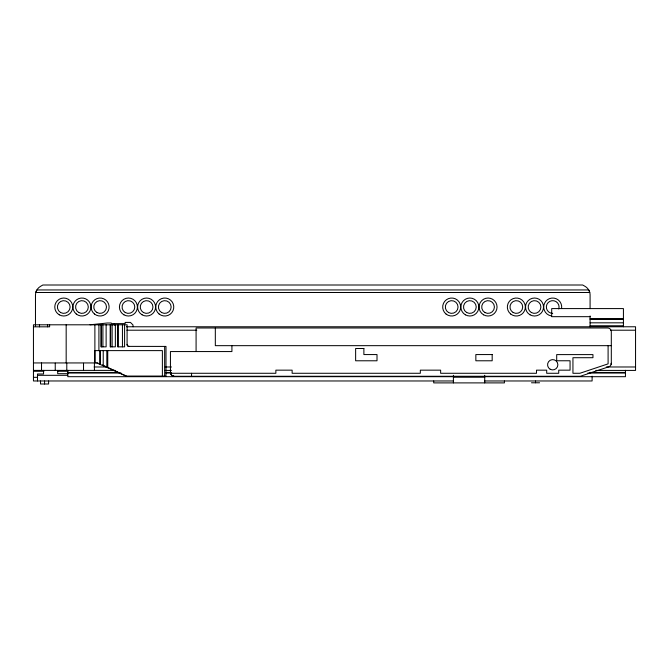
<?xml version="1.0" encoding="UTF-8"?>
<svg xmlns="http://www.w3.org/2000/svg" width="669" height="669" viewBox="0 0 669 669"><rect width="100%" height="100%" fill="white"/><g stroke="black" fill="none" stroke-linecap="round" stroke-linejoin="round"><path stroke-width="1" d="M453.406 380.97L33.45 380.97L33.45 324.8L127.102 324.8L127.085 344.401A1.965 1.898 90 0 0 127.244 345.187A2.04 1.965 89.3 0 0 127.996 346.09A2.124 2.04 88.4 0 0 128.716 346.383L165.996 346.425L165.996 376.07L125.881 376.07A277.242 16.6 24.1 0 0 107.742 367.691L100.358 364.563L100.358 350.615M114.324 325.193L114.382 323.62M90.022 324.8L107.249 323.01L111.28 323.01L111.639 323.62L125.153 323.62L125.153 322.408L130.43 322.408L132.997 324.975L133.056 326.773M590.091 316.671L551.699 316.671L551.699 308.585L623.424 308.585L623.424 326.773M590.091 318.687L623.424 318.687M590.091 319.33L623.424 319.33M590.091 322.818L623.424 322.818M590.091 325.761L623.424 325.761M33.45 326.823L49.615 326.823L49.615 324.8M126.5 326.773L635.55 326.773L635.55 370.417L595.828 370.417M126.901 330.21L196.786 330.21M610.479 330.21L635.55 330.21M611.307 345.664L215.326 345.664L215.326 327.986M33.45 362.941L97.908 362.941M94.095 366.98L107.684 366.98M165.176 366.98L171.448 366.98M606.281 366.98L635.55 366.98M33.45 370.392L115.11 370.392M165.176 370.417L171.448 370.417M33.45 371.27L43.895 371.27M57.467 371.27L67.912 371.27M67.795 372.441L118.965 372.441M165.962 372.441L171.18 372.441M589.941 372.441L625.448 372.441M67.795 373.051L121.056 373.051M165.962 373.051L171.18 373.051M587.85 373.051L625.448 373.051M68.129 373.687L57.693 373.687L57.693 370.392M37.489 375.317L67.778 375.317M454.184 376.689L67.795 376.689L67.795 370.317M484.465 376.689L625.448 376.689L625.448 370.317M33.45 377.333L37.623 377.333M453.406 377.232L484.724 377.232M484.724 380.97L592.107 380.97L592.107 376.179M531.495 382.785L539.574 382.785M608.096 345.664L608.096 363.861L579.864 373.277L572.94 373.277L572.94 357.706L592.951 357.706L592.951 354.603L556.7 354.603L556.7 360.767L570.063 360.767L570.063 370.166L558.724 370.166L558.724 373.277L546.698 373.277L546.698 370.166L536.496 370.166L536.496 373.277L440.637 373.277L440.637 370.158L420.333 370.158L420.333 373.277L292.127 373.277L292.127 370.158L275.862 370.158L275.862 373.277L170.495 373.277L171.741 375.426L174.074 376.271L580.349 376.271L608.815 366.779A3.638 3.638 0 0 0 611.307 363.334L611.307 331.623A3.638 3.638 0 0 0 607.669 327.986L196.084 327.986L196.084 351.56M173.112 376.145L174.074 376.271A3.638 3.638 0 0 1 170.436 372.633L170.436 351.56L231.917 351.56L231.917 345.664M96.762 362.941L100.358 364.563M590.091 308.66L590.091 295.104A10.102 10.102 0 0 0 589.213 290.99M590.091 315.96L590.091 326.773M535.534 380.97L535.534 382.785M504.418 380.97L504.418 382.894L433.704 382.894L433.704 380.97M484.724 375.292L484.724 382.894M453.406 375.292L453.406 382.894M191.551 373.277L191.551 376.271M164.658 346.425L164.658 376.07M162.383 376.07L162.383 350.615L94.831 350.615L94.831 362.941M124.593 324.8L124.593 346.843L117.811 346.843L117.811 324.8M122.444 324.8L122.444 346.843M118.104 324.8L118.104 346.843M115.361 324.8L115.361 346.843L110.184 346.843L110.184 324.8M112.133 324.8L112.133 346.843M110.628 324.8L110.628 346.843M107.742 350.615L107.742 367.691M106.831 350.615L106.831 367.281M106.128 324.8L106.128 346.843L100.952 346.843L100.952 324.8M103.227 350.615L103.227 365.767M102.909 324.8L102.909 346.843M101.404 324.8L101.404 346.843M99.781 350.615L99.781 364.304M98.912 324.8L98.912 350.615M94.881 324.8L94.881 362.941M94.421 363.208L94.421 370.392M83.525 363.259L83.525 370.392M66.791 363.142L66.791 370.392M66.172 324.8L66.172 362.941M55.243 363.142L55.243 370.392M48.603 380.97L48.603 383.998L40.525 383.998L40.525 380.97M47.591 324.8L47.591 326.823M44.564 380.97L44.564 383.998M43.552 370.392L43.552 373.996L37.489 373.996L37.489 380.97M41.528 362.941L41.528 370.392M39.513 324.8L39.513 326.823M35.474 325.97L35.474 295.104A10.102 10.102 0 0 1 40.525 286.349L42.866 285.002L582.691 285.002L585.041 286.349A10.102 10.102 0 0 1 588.904 290.363M552.711 313.385A6.364 6.364 0 0 1 546.381 306.36A6.364 6.364 0 0 1 554.032 300.799A6.364 6.364 0 0 1 558.766 308.986M551.306 315.902A8.99 8.99 0 0 1 543.83 305.616A8.99 8.99 0 0 1 554.116 298.14A8.99 8.99 0 0 1 561.592 308.426M129.1 346.417A2.032 2.007 -90 0 1 127.077 344.401M117.861 372.098A281.632 16.859 24.1 0 0 115.712 371.103A282.159 16.892 24.1 0 0 102.382 364.981M120.01 373.093A281.632 16.859 24.1 0 1 122.159 374.088M122.87 374.414A281.632 16.859 24.1 0 1 126.433 376.07M611.307 363.334L611.19 364.229L611.307 363.334M588.678 289.945L36.887 289.945A12.51 10.938 0 0 0 35.817 292.495L589.749 292.495A12.51 10.938 0 0 0 588.678 289.945M363.877 348.499L355.632 348.499L355.632 360.783L377.007 360.783L377.007 354.562L363.877 354.562L363.877 348.499M492.175 354.562L475.851 354.562L475.851 360.783L492.175 360.783L492.175 354.562M513.156 312.532A6.364 6.364 0 0 0 522.706 307.021A6.364 6.364 0 0 0 513.156 301.51A6.364 6.364 0 0 0 513.156 312.532M531.345 312.532A6.364 6.364 0 0 0 540.895 307.021A6.364 6.364 0 0 0 531.345 301.51A6.364 6.364 0 0 0 531.345 312.532M448.506 312.532A6.364 6.364 0 0 0 458.048 307.021A6.364 6.364 0 0 0 448.506 301.51A6.364 6.364 0 0 0 448.506 312.532M466.686 312.532A6.364 6.364 0 0 0 476.236 307.021A6.364 6.364 0 0 0 466.686 301.51A6.364 6.364 0 0 0 466.686 312.532M484.874 312.532A6.364 6.364 0 0 0 494.416 307.021A6.364 6.364 0 0 0 484.874 301.51A6.364 6.364 0 0 0 484.874 312.532M161.597 312.532A6.364 6.364 0 0 0 171.147 307.021A6.364 6.364 0 0 0 161.597 301.51A6.364 6.364 0 0 0 161.597 312.532M143.417 312.532A6.364 6.364 0 0 0 152.958 307.021A6.364 6.364 0 0 0 143.417 301.51A6.364 6.364 0 0 0 143.417 312.532M125.228 312.532A6.364 6.364 0 0 0 134.778 307.021A6.364 6.364 0 0 0 125.228 301.51A6.364 6.364 0 0 0 125.228 312.532M96.946 312.532A6.364 6.364 0 0 0 106.488 307.021A6.364 6.364 0 0 0 96.946 301.51A6.364 6.364 0 0 0 96.946 312.532M78.758 312.532A6.364 6.364 0 0 0 88.308 307.021A6.364 6.364 0 0 0 78.758 301.51A6.364 6.364 0 0 0 78.758 312.532M60.578 312.532A6.364 6.364 0 0 0 70.12 307.021A6.364 6.364 0 0 0 60.578 301.51A6.364 6.364 0 0 0 60.578 312.532M446.031 314.012A8.99 8.99 0 0 0 460.565 308.426A8.99 8.99 0 0 0 448.464 298.625A8.99 8.99 0 0 0 446.031 314.012M465.373 314.806A8.99 8.99 0 0 0 478.862 307.021A8.99 8.99 0 0 0 465.373 299.235A8.99 8.99 0 0 0 465.373 314.806M483.562 314.806A8.99 8.99 0 0 0 497.05 307.021A8.99 8.99 0 0 0 483.562 299.235A8.99 8.99 0 0 0 483.562 314.806M159.122 314.012A8.99 8.99 0 0 0 173.664 308.426A8.99 8.99 0 0 0 161.555 298.625A8.99 8.99 0 0 0 159.122 314.012M142.104 314.806A8.99 8.99 0 0 0 155.584 307.021A8.99 8.99 0 0 0 142.104 299.235A8.99 8.99 0 0 0 142.104 314.806M123.916 314.806A8.99 8.99 0 0 0 137.404 307.021A8.99 8.99 0 0 0 123.916 299.235A8.99 8.99 0 0 0 123.916 314.806M94.471 314.012A8.99 8.99 0 0 0 109.005 308.426A8.99 8.99 0 0 0 96.905 298.625A8.99 8.99 0 0 0 94.471 314.012M59.265 314.806A8.99 8.99 0 0 0 72.745 307.021A8.99 8.99 0 0 0 59.265 299.235A8.99 8.99 0 0 0 59.265 314.806M76.283 314.012A8.99 8.99 0 0 0 90.825 308.426A8.99 8.99 0 0 0 78.716 298.625A8.99 8.99 0 0 0 76.283 314.012M530.032 314.806A8.99 8.99 0 0 0 543.521 307.021A8.99 8.99 0 0 0 530.032 299.235A8.99 8.99 0 0 0 530.032 314.806M510.681 314.012A8.99 8.99 0 0 0 525.224 308.426A8.99 8.99 0 0 0 513.123 298.625A8.99 8.99 0 0 0 510.681 314.012M550.135 369.221A5.151 5.151 0 0 0 557.862 364.756A5.151 5.151 0 0 0 550.135 360.298A5.151 5.151 0 0 0 550.135 369.221"/></g></svg>
